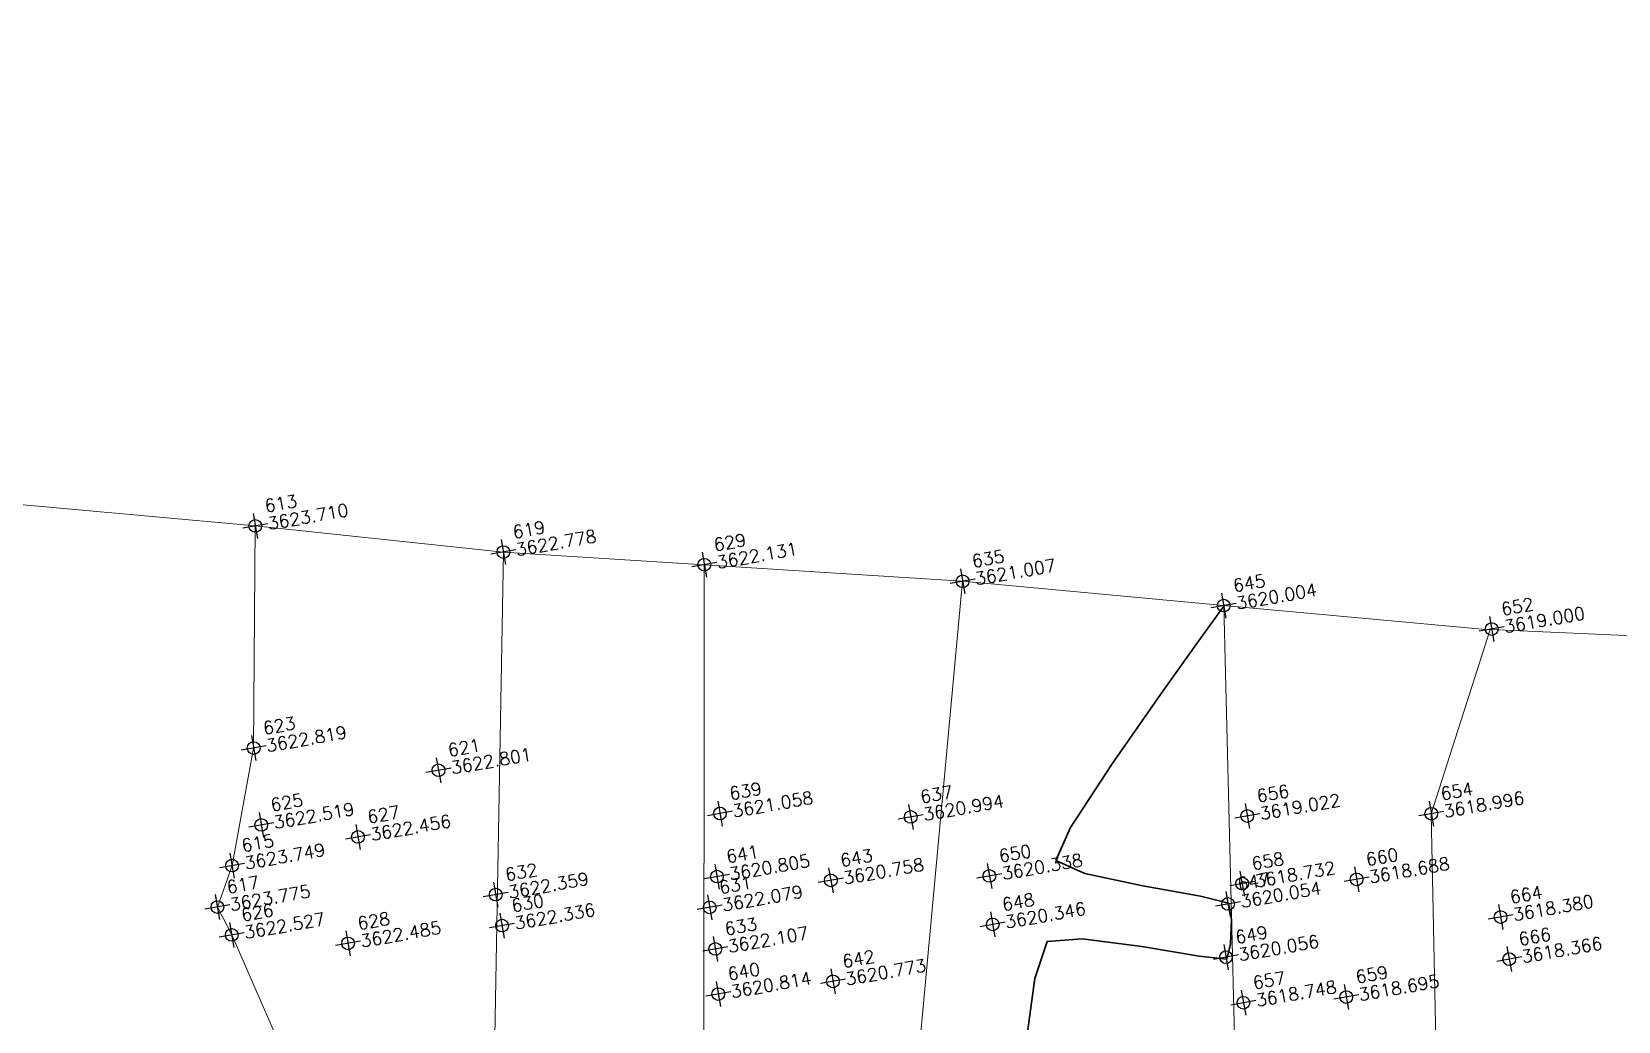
# Model space of a CAD drawing. Header units: millimetres. Extents: x 736950 to 738835, y 8500595 to 8502131.
# Drawn here: x 737865.63 to 737878.12, y 8501304.68 to 8501312.47 of the extents above; entities that cross this region are included whole.
import ezdxf

# ---------------------------------------------------------------- set-up
doc = ezdxf.new("R2010")
doc.units = ezdxf.units.MM
doc.layers.add('CONT-MJR', color=80, linetype='Continuous', lineweight=30)
doc.layers.add('pista', color=251, linetype='Continuous', lineweight=5)
doc.styles.add('5mm', font='arial.ttf', dxfattribs={"height": 3})

msp = doc.modelspace()

# ---------------------------------------------------------------- hatches: boundary and pattern name
at = {"layer": 'pista'}
h = msp.add_hatch(dxfattribs=at)
h.set_pattern_fill('HONEY', color=256, scale=3, angle=9.94991650582834, style=0)
h.set_pattern_definition([(9.94991650582834, (1479841.21072825, -18.49207214638591), (0.4979252195647159, 0.4170677100899267), [0.375, -0.75]), (129.9499165058283, (1479841.21072825, -18.49207214638591), (-0.6101538418184378, 0.222682034283025), [0.3749999999999999, -0.7499999999999998]), (69.94991650582834, (1479841.21072825, -18.49207214638591), (-0.112228622253722, 0.6397497443729518), [-0.75, 0.375])])
h.paths.add_polyline_path([(737744.7999806425, 8501250.923935566), (737743.4751223363, 8501250.754223157), (737756.465848178, 8501242.026572531), (737763.5739612179, 8501242.006896213), (737770.002546867, 8501243.455222024), (737769.8468594846, 8501244.342704736), (737763.4750639071, 8501242.907173423), (737756.7405500773, 8501242.925815564)])
h.paths.add_polyline_path([(737794.2809870465, 8501256.017245878), (737809.7820272583, 8501263.709828075), (737823.391616501, 8501273.483615467), (737837.0791595323, 8501280.557800073), (737851.5530432165, 8501285.77819753), (737870.8510758049, 8501293.050216693, -0.9976846880626209), (737871.0089264096, 8501292.63424804), (737865.2748787645, 8501289.581801567, 0.7845063948290762), (737866.1540430214, 8501286.121818589), (737883.2588851704, 8501291.348365877), (737897.4188924351, 8501296.516943583), (737903.2981396064, 8501301.44146652, -0.5512150924587264), (737904.1219025984, 8501301.177325813), (737906.855912117, 8501297.98174819, 0.5618964424650519), (737910.2738656431, 8501298.536066804), (737914.22079628, 8501308.558674501), (737925.6412323939, 8501300.72656757, 0.340189525830376), (737928.7023693406, 8501300.894137181), (737936.9171069289, 8501306.117412793, -0.358727273887905), (737938.1716059428, 8501305.962964654), (737943.1732157968, 8501301.051021611, 0.3417074120720416), (737946.0555081918, 8501300.709858142), (737955.8779356404, 8501307.072689936), (737971.8320576148, 8501314.464803053), (737988.5677626224, 8501323.411181662), (738023.1375471824, 8501336.282937778), (738044.4246208373, 8501357.728329657), (738061.4456776979, 8501362.208386911), (738078.9085143938, 8501363.070318012), (738112.0997810266, 8501372.051506756), (738118.6561313582, 8501373.365123207), (738128.3493353954, 8501376.976906104), (738155.2251721952, 8501366.826195797), (738176.6167526407, 8501363.543890122), (738193.8053773039, 8501353.328603027), (738204.7313956148, 8501340.877429372), (738207.705198212, 8501335.751671141), (738214.35685511, 8501331.742925933), (738229.9282901662, 8501313.374534177), (738233.5603594936, 8501308.186787868), (738234.53883727, 8501308.358438132), (738230.6417003467, 8501313.924784988), (738214.9478837823, 8501332.43754055), (738208.3676942562, 8501336.403214611), (738205.4657963786, 8501341.405035153), (738194.387784551, 8501354.029418997), (738176.9261677533, 8501364.406946706), (738155.4549153853, 8501367.70147717), (738128.3514754312, 8501377.93815071), (738118.4090486554, 8501374.233504975), (738111.8936108743, 8501372.928085677), (738078.7671659255, 8501363.964436961), (738061.3074614278, 8501363.102660457), (738043.958527311, 8501358.536303693), (738022.6381405202, 8501337.057350922), (737988.196920163, 8501324.233464561), (737971.4304040315, 8501315.270615296), (737955.4419368334, 8501307.862588815), (737945.5806043665, 8501301.47455489, -0.3391433520832071), (737943.8038299843, 8501301.693147572), (737938.8116631231, 8501306.59581691, 0.3560082385246841), (737936.4342009705, 8501306.876887502), (737928.158540546, 8501301.61487459, -0.3502196171718997), (737926.1502499409, 8501301.468794718), (737914.5128481541, 8501309.44969617, 0.4302069892023044), (737913.4330382891, 8501309.014522241), (737909.4507249827, 8501298.90206584, -0.5704007069138802), (737907.5397775185, 8501298.566836312), (737904.9064502402, 8501301.644734057, 0.4931454261128044), (737902.7202336333, 8501302.131411942), (737896.9620044216, 8501297.308254998), (737882.9728831241, 8501292.20205278), (737866.0373022418, 8501287.027224885, -0.7384715771871906), (737865.6977918843, 8501288.787355538), (737871.5108758068, 8501291.881875956, 0.9119586051647783), (737870.5337161538, 8501293.892406015), (737851.2416702455, 8501286.62264278), (737836.7183275839, 8501281.384406622), (737822.9200107896, 8501274.252970394), (737809.3164408724, 8501264.483505804), (737793.8201376351, 8501256.79327439), (737778.9884914039, 8501246.402265295), (737769.846859484, 8501244.34270474), (737770.0025468671, 8501243.455222024), (737779.3594973255, 8501245.563292695)])
h.paths.add_polyline_path([(738260.5182952256, 8501271.251537092), (738234.538837269, 8501308.358438132), (738233.56035949, 8501308.186787868), (738259.6897886079, 8501270.86568047), (738269.3749442189, 8501234.589470252), (738274.5057655985, 8501215.583008338), (738279.7983711922, 8501189.602392923), (738280.7089290785, 8501189.641305126), (738275.382018582, 8501215.790318219), (738270.2441657205, 8501234.822827347)])

# ---------------------------------------------------------------- linework, layer by layer
at = {"linetype": 'Continuous', "extrusion": (-0.172787269436437, 0.9849591664230046, 0)}
for points, elevation in [([(-2195687.242162655, 0), (-2195687.042162655, 0)], 8245947.723062787), ([(-2195689.131162654, 0), (-2195688.931162655, 0)], 8245947.183062789), ([(-2195690.673162655, 0), (-2195690.473162654, 0)], 8245946.811062787), ([(-2195692.654162654, 0), (-2195692.454162655, 0)], 8245946.332062787), ([(-2195694.647162654, 0), (-2195694.447162654, 0)], 8245945.787062787), ([(-2195696.695162655, 0), (-2195696.495162655, 0)], 8245945.240062788), ([(-2195686.927162654, 0), (-2195686.727162655, 0)], 8245946.002062787), ([(-2195688.331162655, 0), (-2195688.131162654, 0)], 8245945.579062786), ([(-2195690.456162654, 0), (-2195690.256162654, 0)], 8245944.860062786), ([(-2195691.932162655, 0), (-2195691.732162654, 0)], 8245944.574062785), ([(-2195694.544162655, 0), (-2195694.344162655, 0)], 8245944.123062788), ([(-2195695.974162654, 0), (-2195695.774162654, 0)], 8245943.890062785), ([(-2195686.881162655, 0), (-2195686.681162653, 0)], 8245945.396062788), ([(-2195687.615162654, 0), (-2195687.415162655, 0)], 8245945.171062789), ([(-2195686.600162654, 0), (-2195686.400162654, 0)], 8245945.120062787), ([(-2195690.346162655, 0), (-2195690.146162655, 0)], 8245944.375062788), ([(-2195692.462162654, 0), (-2195692.262162655, 0)], 8245944.009062788), ([(-2195695.305162655, 0), (-2195695.105162655, 0)], 8245943.482062786), ([(-2195688.606162655, 0), (-2195688.406162655, 0)], 8245944.536062787), ([(-2195691.225162654, 0), (-2195691.025162654, 0)], 8245944.190062788), ([(-2195694.412162654, 0), (-2195694.212162654, 0)], 8245943.605062786), ([(-2195686.429162655, 0), (-2195686.229162655, 0)], 8245944.818062789), ([(-2195690.249162654, 0), (-2195690.049162653, 0)], 8245944.145062787), ([(-2195694.275162654, 0), (-2195694.075162655, 0)], 8245943.467062789), ([(-2195688.613162654, 0), (-2195688.413162654, 0)], 8245944.287062787), ([(-2195692.421162655, 0), (-2195692.221162654, 0)], 8245943.628062787), ([(-2195696.371162655, 0), (-2195696.171162656, 0)], 8245942.994062789), ([(-2195686.503162656, 0), (-2195686.303162655, 0)], 8245944.583062786), ([(-2195687.394162653, 0), (-2195687.194162654, 0)], 8245944.358062787), ([(-2195690.235162654, 0), (-2195690.035162654, 0)], 8245943.816062788), ([(-2195694.186162655, 0), (-2195693.986162655, 0)], 8245943.057062788), ([(-2195696.381162655, 0), (-2195696.181162654, 0)], 8245942.656062788), ([(-2195691.104162654, 0), (-2195690.904162654, 0)], 8245943.404062789), ([(-2195690.197162655, 0), (-2195689.997162655, 0)], 8245943.462062789), ([(-2195694.260162655, 0), (-2195694.060162655, 0)], 8245942.679062787), ([(-2195695.065162655, 0), (-2195694.865162655, 0)], 8245942.584062787)]:
    msp.add_lwpolyline(points, dxfattribs=dict(at, elevation=elevation))
at = {"linetype": 'Continuous', "extrusion": (0.9849591664230046, 0.172787269436437, 0)}
for points, elevation in [([(8245947.823062785, 0), (8245947.623062789, 0)], 2195687.142162655), ([(8245947.283062788, 0), (8245947.083062788, 0)], 2195689.031162655), ([(8245946.911062786, 0), (8245946.711062788, 0)], 2195690.573162654), ([(8245946.432062786, 0), (8245946.232062787, 0)], 2195692.554162655), ([(8245945.887062786, 0), (8245945.687062785, 0)], 2195694.547162654), ([(8245945.340062788, 0), (8245945.14006279, 0)], 2195696.595162655), ([(8245946.102062784, 0), (8245945.902062786, 0)], 2195686.827162656), ([(8245945.679062787, 0), (8245945.479062789, 0)], 2195688.231162655), ([(8245945.496062786, 0), (8245945.296062789, 0)], 2195686.781162655), ([(8245944.96006279, 0), (8245944.760062789, 0)], 2195690.356162655), ([(8245944.674062787, 0), (8245944.474062787, 0)], 2195691.832162655), ([(8245944.223062786, 0), (8245944.023062789, 0)], 2195694.444162655), ([(8245943.990062785, 0), (8245943.790062788, 0)], 2195695.874162654), ([(8245945.271062787, 0), (8245945.071062792, 0)], 2195687.515162655), ([(8245945.220062786, 0), (8245945.020062787, 0)], 2195686.500162655), ([(8245944.475062788, 0), (8245944.275062789, 0)], 2195690.246162654), ([(8245944.290062787, 0), (8245944.090062789, 0)], 2195691.125162655), ([(8245944.109062787, 0), (8245943.909062789, 0)], 2195692.362162655), ([(8245943.705062789, 0), (8245943.505062788, 0)], 2195694.312162654), ([(8245943.582062787, 0), (8245943.382062788, 0)], 2195695.205162654), ([(8245944.636062786, 0), (8245944.436062787, 0)], 2195688.506162655), ([(8245943.567062791, 0), (8245943.367062788, 0)], 2195694.175162654), ([(8245944.918062788, 0), (8245944.718062787, 0)], 2195686.329162654), ([(8245944.245062788, 0), (8245944.045062786, 0)], 2195690.149162655), ([(8245943.094062787, 0), (8245942.894062786, 0)], 2195696.271162654), ([(8245944.683062785, 0), (8245944.483062788, 0)], 2195686.403162654), ([(8245944.387062786, 0), (8245944.187062787, 0)], 2195688.513162655), ([(8245943.728062786, 0), (8245943.528062786, 0)], 2195692.321162655), ([(8245944.458062786, 0), (8245944.258062788, 0)], 2195687.294162655), ([(8245943.916062788, 0), (8245943.716062788, 0)], 2195690.135162655), ([(8245943.157062788, 0), (8245942.95706279, 0)], 2195694.086162655), ([(8245942.756062787, 0), (8245942.556062785, 0)], 2195696.281162655), ([(8245943.504062788, 0), (8245943.304062787, 0)], 2195691.004162654), ([(8245943.562062787, 0), (8245943.362062788, 0)], 2195690.097162653), ([(8245942.684062786, 0), (8245942.484062787, 0)], 2195694.965162654), ([(8245942.779062787, 0), (8245942.579062788, 0)], 2195694.160162654)]:
    msp.add_lwpolyline(points, dxfattribs=dict(at, elevation=elevation))
at = {"linetype": 'Continuous'}
for centre in [(737867.3862866135, 8501308.581506575), (737869.3401796041, 8501308.376023779), (737870.9232635032, 8501308.276056936), (737872.957232714, 8501308.146553077), (737875.0144253946, 8501307.95411536), (737877.1261364035, 8501307.769211024), (737867.3733913668, 8501306.83196386), (737868.8293630513, 8501306.657919459), (737871.0466353268, 8501306.316906765), (737872.5498522155, 8501306.290242454), (737875.2004926166, 8501306.297346218), (737876.6492436585, 8501306.314936526), (737867.4327923303, 8501306.22713039), (737868.1946294941, 8501306.132340435), (737867.203708091, 8501305.906728437), (737871.022091644, 8501305.82019497), (737871.9198363962, 8501305.789857535), (737873.1695053808, 8501305.825317778), (737875.1599818124, 8501305.764329448), (737876.0608031821, 8501305.797478503), (737869.2804439443, 8501305.678123547), (737867.0874618288, 8501305.579724148), (737870.9662916769, 8501305.576893996), (737875.0488870494, 8501305.604733229), (737869.3303626885, 8501305.434078224), (737873.1949540048, 8501305.442964057), (737877.1950898409, 8501305.50100966), (737867.2009538156, 8501305.361045), (737868.1174295684, 8501305.293382645), (737871.0093492602, 8501305.250423409), (737875.0320684642, 8501305.185521904), (737877.2633415296, 8501305.169821335), (737871.0330875053, 8501304.895181948), (737871.9364671309, 8501304.994772369), (737875.1702690304, 8501304.825993598), (737875.9795759501, 8501304.871516228)]:
    msp.add_circle(centre, 0.05, dxfattribs=at)
at = {"layer": 'CONT-MJR', "elevation": 3620}
for points in [[(737874.9605660097, 8501307.872917555), (737875.0087530199, 8501307.938630823)], [(737875.015183304, 8501307.947366824), (737875.0159805501, 8501307.948024478)], [(737875.0159805501, 8501307.948024478), (737875.020082952, 8501307.95138843)], [(737874.1346359235, 8501306.708573094), (737874.5340669231, 8501307.281560456)], [(737873.6911419046, 8501305.946553042), (737873.8087866779, 8501306.205962418)], [(737873.9208693765, 8501305.844597165), (737873.6911419046, 8501305.946553042)], [(737875.0747011903, 8501305.483165966), (737875.0534249586, 8501305.611252287)], [(737873.5256624417, 8501305.016738791), (737873.6226504872, 8501305.309377216)], [(737873.8987915355, 8501305.33016003), (737874.3691077216, 8501305.268733349)], [(737874.3691077216, 8501305.268733349), (737874.8200289954, 8501305.192816611)]]:
    msp.add_lwpolyline(points, dxfattribs=at)
at = {"layer": 'CONT-MJR', "extrusion": (0.8053537602001356, -0.5927945014349429, 0), "elevation": -4445278.188168632}
msp.add_lwpolyline([(7283968.56293065, 3620), (7283968.57377806, 3620)], dxfattribs=at)
at = {"layer": 'CONT-MJR', "extrusion": (0.6336960289423786, -0.7735821500672441, 0), "elevation": -6108871.613336474}
msp.add_lwpolyline([(5958052.034127802, 3620), (5958052.037565916, 3620)], dxfattribs=at)
at = {"layer": 'CONT-MJR', "extrusion": (-0.8084914947406451, 0.5885078614020697, 0), "elevation": 4406520.885611584}
msp.add_lwpolyline([(-7307480.079012881, 3620.00000000001), (-7307480.324450374, 3620.00000000001)], dxfattribs=at)
at = {"layer": 'CONT-MJR', "extrusion": (0.8123642345373722, -0.5831503669247833, 0), "elevation": -4358117.579530415}
msp.add_lwpolyline([(7336449.787637427, 3620), (7336450.271315757, 3620)], dxfattribs=at)
at = {"layer": 'CONT-MJR', "extrusion": (0.8390896872468989, -0.5439931035922252, 0), "elevation": -4005509.64412685}
msp.add_lwpolyline([(7534756.628852408, 3620), (7534757.227847585, 3620)], dxfattribs=at)
at = {"layer": 'CONT-MJR', "extrusion": (0.2087886474381651, 0.9779607868932894, 0), "elevation": 8468003.45132098}
msp.add_lwpolyline([(1053363.920927814, 3620.000000000003), (1053364.388470157, 3620.000000000003)], dxfattribs=at)
at = {"layer": 'CONT-MJR', "extrusion": (-0.1768955834243989, -0.984229623901324, 0), "elevation": -8497763.676629165}
msp.add_lwpolyline([(-777605.1567242705, 3620.000000000003), (-777605.6183300341, 3620.000000000003)], dxfattribs=at)
at = {"layer": 'CONT-MJR', "extrusion": (0.2376654136483072, 0.9713470806850553, 0), "elevation": 8433085.76729441}
msp.add_lwpolyline([(1303733.535594286, 3620.000000000013), (1303733.763104558, 3620.000000000013)], dxfattribs=at)
at = {"layer": 'CONT-MJR', "extrusion": (0.9994178757972257, -0.03411611843339372, 0), "elevation": 447413.9950594336}
msp.add_lwpolyline([(8521529.907059718, 3620.00000000001), (8521530.1009266, 3620.00000000001)], dxfattribs=at)
at = {"layer": 'CONT-MJR', "extrusion": (0.07504933461062949, -0.9971798219852335, 0), "elevation": -8421953.190640246}
msp.add_lwpolyline([(1373809.994472785, 3620), (1373810.271394803, 3620)], dxfattribs=at)
at = {"layer": 'CONT-MJR', "extrusion": (-0.103531921344806, -0.9946261313994585, 0), "elevation": -8532013.89360687}
msp.add_lwpolyline([(-146246.8828483692, 3620), (-146246.6637144606, 3620)], dxfattribs=at)
at = {"layer": 'CONT-MJR', "extrusion": (0.9696022338237055, -0.244686550844301, 0), "elevation": -1364709.754640447}
msp.add_lwpolyline([(8423432.581373077, 3620.000000000006), (8423432.704395358, 3620.000000000006)], dxfattribs=at)
at = {"layer": 'CONT-MJR', "extrusion": (0.9908362450253961, -0.1350686327167533, 0), "elevation": -417147.8114479606}
msp.add_lwpolyline([(8523064.165331628, 3620), (8523064.708830146, 3620)], dxfattribs=at)
at = {"layer": 'pista'}
for points in [[(737867.3862866135, 8501308.581506575), (737864.3116689711, 8501308.86146256), (737864.2235451515, 8501306.38904872), (737864.2279647759, 8501306.06290693), (737864.4683236231, 8501304.247127036), (737864.4820805036, 8501304.168707106)], [(737869.3401796041, 8501308.376023779), (737867.3862866135, 8501308.581506575), (737867.3733913668, 8501306.83196386), (737867.203708091, 8501305.906728437), (737867.0874618288, 8501305.579724148), (737867.2009538156, 8501305.361045), (737867.62481892, 8501304.391703796), (737867.5497485098, 8501303.882067224)], [(737870.9232635032, 8501308.276056936), (737869.3401796041, 8501308.376023779), (737869.25684642, 8501303.677962098)], [(737872.957232714, 8501308.146553077), (737870.9232635032, 8501308.276056936), (737870.9187297089, 8501303.573543837), (737871.0784987172, 8501303.461464116)], [(737875.0144253946, 8501307.95411536), (737872.957232714, 8501308.146553077), (737872.5631106491, 8501303.882316124), (737872.5454266926, 8501303.352288503)], [(737877.1070965023, 8501307.763050752), (737875.0144253946, 8501307.95411536), (737875.1347729219, 8501303.182135323)], [(737879.3685021253, 8501307.667127853), (737877.1137821864, 8501307.767043775), (737876.6492436585, 8501306.314936526), (737876.7075113823, 8501303.505751971), (737876.6902947408, 8501303.03672256), (737876.6902947408, 8501303.03672256)]]:
    msp.add_lwpolyline(points, dxfattribs=at)

# ---------------------------------------------------------------- texts
at = {"color": 2, "char_height": 0.1, "attachment_point": 1, "rotation": 9.94991650582834, "style": '5mm'}
for s, insert, width in [('\\Ftxt.shx;\\W1.0000000000;\\T1.0000000000;\\o\\l613', (737867.451952949, 8501308.785927543), 0.3666666666666667), ('\\Ftxt.shx;\\W1.0000000000;\\T1.0000000000;\\o\\l619', (737869.4058459396, 8501308.580444746), 0.3666666666666667), ('\\Ftxt.shx;\\W1.0000000000;\\T1.0000000000;\\o\\l629', (737870.9889298388, 8501308.480477905), 0.4), ('\\Ftxt.shx;\\W1.0000000000;\\T1.0000000000;\\o\\l635', (737873.0228990496, 8501308.350974044), 0.4), ('\\Ftxt.shx;\\W1.0000000000;\\T1.0000000000;\\o\\l645', (737875.0800917301, 8501308.158536326), 0.4), ('\\Ftxt.shx;\\W1.0000000000;\\T1.0000000000;\\o\\l652', (737877.191802739, 8501307.973631991), 0.4), ('\\Ftxt.shx;\\W1.0000000000;\\T1.0000000000;\\o\\l623', (737867.4390577023, 8501307.036384827), 0.4), ('\\Ftxt.shx;\\W1.0000000000;\\T1.0000000000;\\o\\l621', (737868.8950293869, 8501306.862340428), 0.3666666666666667), ('\\Ftxt.shx;\\W1.0000000000;\\T1.0000000000;\\o\\l639', (737871.1123016623, 8501306.521327734), 0.4), ('\\Ftxt.shx;\\W1.0000000000;\\T1.0000000000;\\o\\l654', (737876.714909994, 8501306.519357495), 0.4), ('\\Ftxt.shx;\\W1.0000000000;\\T1.0000000000;\\o\\l625', (737867.4984586658, 8501306.43155136), 0.4), ('\\Ftxt.shx;\\W1.0000000000;\\T1.0000000000;\\o\\l637', (737872.615518551, 8501306.494663421), 0.4), ('\\Ftxt.shx;\\W1.0000000000;\\T1.0000000000;\\o\\l656', (737875.2661589521, 8501306.501767186), 0.4), ('\\Ftxt.shx;\\W1.0000000000;\\T1.0000000000;\\o\\l627', (737868.2602958296, 8501306.336761402), 0.4), ('\\Ftxt.shx;\\W1.0000000000;\\T1.0000000000;\\o\\l615', (737867.2693744266, 8501306.111149406), 0.3666666666666667), ('\\Ftxt.shx;\\W1.0000000000;\\T1.0000000000;\\o\\l641', (737871.0877579795, 8501306.02461594), 0.3666666666666667), ('\\Ftxt.shx;\\W1.0000000000;\\T1.0000000000;\\o\\l650', (737873.2351717163, 8501306.029738745), 0.3833333333333333), ('\\Ftxt.shx;\\W1.0000000000;\\T1.0000000000;\\o\\l643', (737871.9855027318, 8501305.994278502), 0.4), ('\\Ftxt.shx;\\W1.0000000000;\\T1.0000000000;\\o\\l658', (737875.2256481479, 8501305.968750417), 0.4), ('\\Ftxt.shx;\\W1.0000000000;\\T1.0000000000;\\o\\l660', (737876.1264695176, 8501306.001899472), 0.3833333333333333), ('\\Ftxt.shx;\\W1.0000000000;\\T1.0000000000;\\o\\l617', (737867.1531281644, 8501305.784145115), 0.3666666666666666), ('\\Ftxt.shx;\\W1.0000000000;\\T1.0000000000;\\o\\l632', (737869.3461102798, 8501305.882544514), 0.4), ('\\Ftxt.shx;\\W1.0000000000;\\T1.0000000000;\\o\\l631', (737871.0319580124, 8501305.781314965), 0.3666666666666667), ('\\Ftxt.shx;\\W1.0000000000;\\T1.0000000000;\\o\\l647', (737875.114553385, 8501305.809154198), 0.4), ('\\Ftxt.shx;\\W1.0000000000;\\T1.0000000000;\\o\\l648', (737873.2606203404, 8501305.647385024), 0.4), ('\\Ftxt.shx;\\W1.0000000000;\\T1.0000000000;\\o\\l664', (737877.2607561764, 8501305.705430627), 0.4), ('\\Ftxt.shx;\\W1.0000000000;\\T1.0000000000;\\o\\l626', (737867.2666201511, 8501305.565465968), 0.4), ('\\Ftxt.shx;\\W1.0000000000;\\T1.0000000000;\\o\\l630', (737869.396029024, 8501305.638499193), 0.3833333333333333), ('\\Ftxt.shx;\\W1.0000000000;\\T1.0000000000;\\o\\l628', (737868.183095904, 8501305.497803614), 0.4), ('\\Ftxt.shx;\\W1.0000000000;\\T1.0000000000;\\o\\l633', (737871.0750155958, 8501305.454844378), 0.4), ('\\Ftxt.shx;\\W1.0000000000;\\T1.0000000000;\\o\\l649', (737875.0977347997, 8501305.389942871), 0.4), ('\\Ftxt.shx;\\W1.0000000000;\\T1.0000000000;\\o\\l666', (737877.3290078652, 8501305.374242302), 0.4), ('\\Ftxt.shx;\\W1.0000000000;\\T1.0000000000;\\o\\l642', (737872.0021334664, 8501305.199193338), 0.4), ('\\Ftxt.shx;\\W1.0000000000;\\T1.0000000000;\\o\\l640', (737871.0987538408, 8501305.099602915), 0.3833333333333333), ('\\Ftxt.shx;\\W1.0000000000;\\T1.0000000000;\\o\\l657', (737875.2359353659, 8501305.030414565), 0.4), ('\\Ftxt.shx;\\W1.0000000000;\\T1.0000000000;\\o\\l659', (737876.0452422856, 8501305.075937195), 0.4)]:
    msp.add_mtext(s, dxfattribs=dict(at, insert=insert, width=width))
at = {"color": 1, "char_height": 0.1, "attachment_point": 1, "rotation": 9.94991650582834, "style": '5mm'}
for s, insert, width in [('\\Ftxt.shx;\\W1.0000000000;\\T1.0000000000;\\o\\l3623.710', (737867.4761431669, 8501308.64803326), 0.7833333333333333), ('\\Ftxt.shx;\\W1.0000000000;\\T1.0000000000;\\o\\l3622.778', (737869.4300361575, 8501308.442550462), 0.8333333333333334), ('\\Ftxt.shx;\\W1.0000000000;\\T1.0000000000;\\o\\l3622.131', (737871.0131200566, 8501308.34258362), 0.7666666666666666), ('\\Ftxt.shx;\\W1.0000000000;\\T1.0000000000;\\o\\l3621.007', (737873.0470892674, 8501308.21307976), 0.7666666666666668), ('\\Ftxt.shx;\\W1.0000000000;\\T1.0000000000;\\o\\l3620.004', (737875.104281948, 8501308.020642042), 0.7833333333333334), ('\\Ftxt.shx;\\W1.0000000000;\\T1.0000000000;\\o\\l3619.000', (737877.2159929569, 8501307.835737707), 0.7500000000000002), ('\\Ftxt.shx;\\W1.0000000000;\\T1.0000000000;\\o\\l3622.819', (737867.4632479202, 8501306.898490543), 0.7999999999999999), ('\\Ftxt.shx;\\W1.0000000000;\\T1.0000000000;\\o\\l3622.801', (737868.9192196047, 8501306.724446144), 0.7833333333333333), ('\\Ftxt.shx;\\W1.0000000000;\\T1.0000000000;\\o\\l3621.058', (737871.1364918802, 8501306.38343345), 0.7833333333333334), ('\\Ftxt.shx;\\W1.0000000000;\\T1.0000000000;\\o\\l3620.994', (737872.6397087688, 8501306.356769137), 0.8166666666666667), ('\\Ftxt.shx;\\W1.0000000000;\\T1.0000000000;\\o\\l3619.022', (737875.29034917, 8501306.363872902), 0.7833333333333334), ('\\Ftxt.shx;\\W1.0000000000;\\T1.0000000000;\\o\\l3618.996', (737876.7391002119, 8501306.381463211), 0.7999999999999999), ('\\Ftxt.shx;\\W1.0000000000;\\T1.0000000000;\\o\\l3622.519', (737867.5226488836, 8501306.293657076), 0.7999999999999999), ('\\Ftxt.shx;\\W1.0000000000;\\T1.0000000000;\\o\\l3622.456', (737868.2844860473, 8501306.198867118), 0.8333333333333334), ('\\Ftxt.shx;\\W1.0000000000;\\T1.0000000000;\\o\\l3623.749', (737867.2935646444, 8501305.973255122), 0.8333333333333334), ('\\Ftxt.shx;\\W1.0000000000;\\T1.0000000000;\\o\\l3620.805', (737871.1119481972, 8501305.886721656), 0.8), ('\\Ftxt.shx;\\W1.0000000000;\\T1.0000000000;\\o\\l3620.758', (737872.0096929496, 8501305.856384218), 0.8166666666666667), ('\\Ftxt.shx;\\W1.0000000000;\\T1.0000000000;\\o\\l3620.338', (737873.2593619341, 8501305.891844463), 0.8166666666666667), ('\\Ftxt.shx;\\W1.0000000000;\\T1.0000000000;\\o\\l3618.732', (737875.2498383657, 8501305.830856133), 0.7999999999999999), ('\\Ftxt.shx;\\W1.0000000000;\\T1.0000000000;\\o\\l3618.688', (737876.1506597354, 8501305.864005188), 0.8), ('\\Ftxt.shx;\\W1.0000000000;\\T1.0000000000;\\o\\l3622.359', (737869.3703004976, 8501305.74465023), 0.8333333333333334), ('\\Ftxt.shx;\\W1.0000000000;\\T1.0000000000;\\o\\l3623.775', (737867.1773183822, 8501305.646250831), 0.8333333333333334), ('\\Ftxt.shx;\\W1.0000000000;\\T1.0000000000;\\o\\l3622.079', (737871.0561482302, 8501305.643420681), 0.8166666666666668), ('\\Ftxt.shx;\\W1.0000000000;\\T1.0000000000;\\o\\l3620.054', (737875.1387436028, 8501305.671259914), 0.8), ('\\Ftxt.shx;\\W1.0000000000;\\T1.0000000000;\\o\\l3622.336', (737869.4202192419, 8501305.500604909), 0.8333333333333334), ('\\Ftxt.shx;\\W1.0000000000;\\T1.0000000000;\\o\\l3620.346', (737873.2848105582, 8501305.50949074), 0.8166666666666667), ('\\Ftxt.shx;\\W1.0000000000;\\T1.0000000000;\\o\\l3618.380', (737877.2849463943, 8501305.567536343), 0.7833333333333334), ('\\Ftxt.shx;\\W1.0000000000;\\T1.0000000000;\\o\\l3622.527', (737867.290810369, 8501305.427571684), 0.8333333333333334), ('\\Ftxt.shx;\\W1.0000000000;\\T1.0000000000;\\o\\l3622.485', (737868.2072861218, 8501305.35990933), 0.8333333333333334), ('\\Ftxt.shx;\\W1.0000000000;\\T1.0000000000;\\o\\l3622.107', (737871.0992058136, 8501305.316950094), 0.7833333333333333), ('\\Ftxt.shx;\\W1.0000000000;\\T1.0000000000;\\o\\l3620.056', (737875.1219250176, 8501305.252048587), 0.8), ('\\Ftxt.shx;\\W1.0000000000;\\T1.0000000000;\\o\\l3618.366', (737877.3531980829, 8501305.236348018), 0.8), ('\\Ftxt.shx;\\W1.0000000000;\\T1.0000000000;\\o\\l3620.814', (737871.1229440586, 8501304.961708631), 0.7833333333333332), ('\\Ftxt.shx;\\W1.0000000000;\\T1.0000000000;\\o\\l3620.773', (737872.0263236843, 8501305.061299054), 0.8166666666666667), ('\\Ftxt.shx;\\W1.0000000000;\\T1.0000000000;\\o\\l3618.748', (737875.2601255837, 8501304.89252028), 0.7999999999999999), ('\\Ftxt.shx;\\W1.0000000000;\\T1.0000000000;\\o\\l3618.695', (737876.0694325034, 8501304.93804291), 0.8)]:
    msp.add_mtext(s, dxfattribs=dict(at, insert=insert, width=width))

doc.saveas('drawing.dxf')
